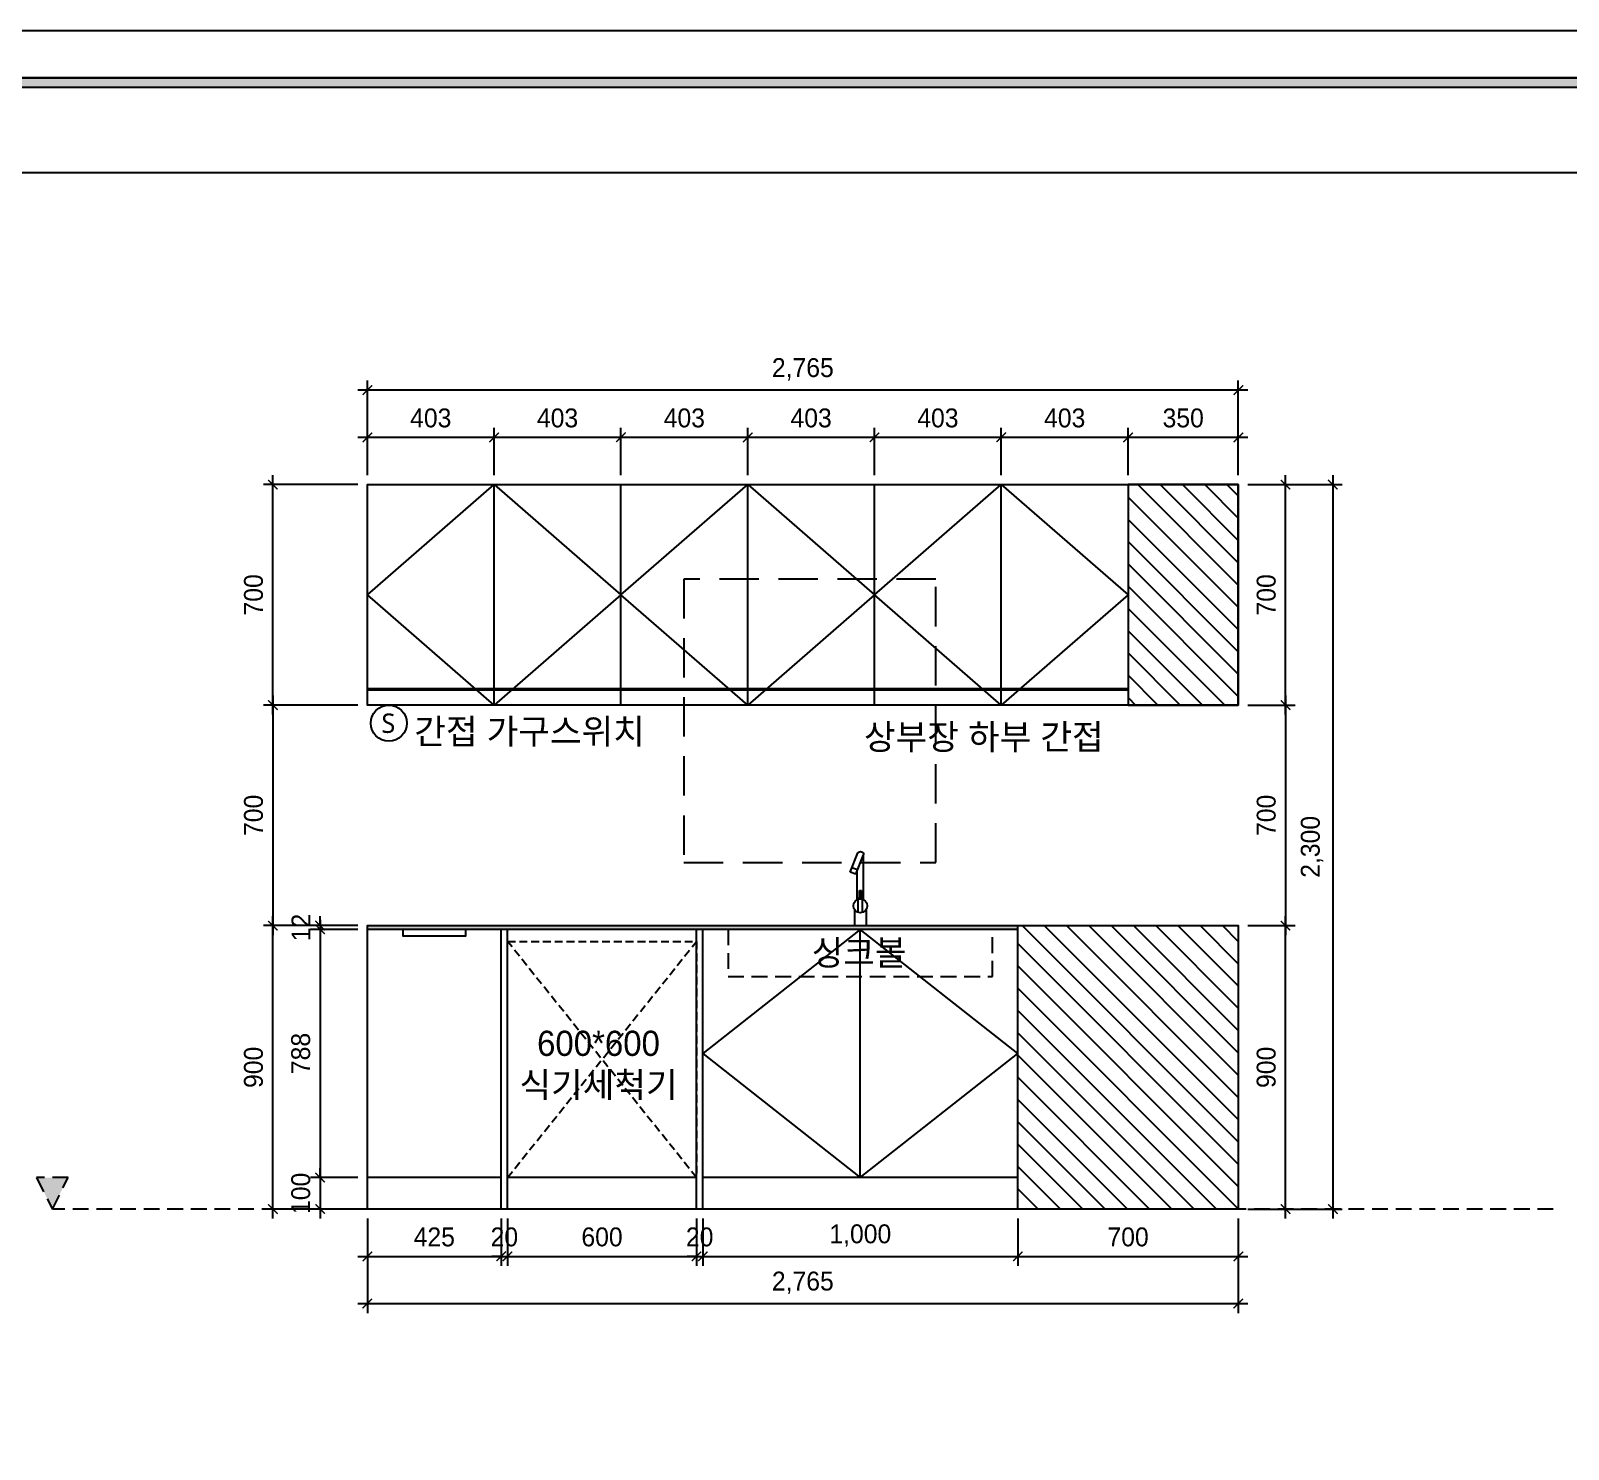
# Model space of a CAD drawing. Header units: inches. Extents: x 180277 to 249577, y 30223 to 92457.
# Drawn here: x 238343 to 243224, y 65263 to 69766 of the extents above; entities that cross this region are included whole.
import ezdxf
from ezdxf.enums import TextEntityAlignment as Align

# ---------------------------------------------------------------- set-up
doc = ezdxf.new("R2010")
doc.units = ezdxf.units.IN
doc.header["$LTSCALE"] = 50
doc.header["$MEASUREMENT"] = 0
doc.header["$PDSIZE"] = 700.071425
for name, pattern in [('DASHED', [0.75, 0.5, -0.25]), ('DASHEDX2', [1.5, 1, -0.5]), ('HID', [2.5, 1.5, -1])]:
    doc.linetypes.add(name, pattern=pattern)
for name, color, linetype in [('03-WAL NEW', 3, 'Continuous'), ('06-FUR', 6, 'Continuous'), ('06-LIGHT', 4, 'Continuous'), ('07-DIM WAL', 5, 'Continuous'), ('F-SYM', 7, 'Continuous'), ('FORM(YOURNAME)-11', 1, 'Continuous'), ('FU', 4, 'Continuous'), ('FUR', 8, 'DASHED'), ('I-ELE', 7, 'Continuous'), ('설비', 140, 'Continuous')]:
    doc.layers.add(name, color=color, linetype=linetype)
doc.styles.add('HY 울릉도 L', font='')
doc.styles.add('YOURNAME', font='HY울릉도M.TTF')
doc.styles.add('코레일둥고', font='Korail_Round_Gothic_Medium.ttf')
doc.styles.get('HY 울릉도 L').set_extended_font_data('HY울릉도L')
doc.dimstyles.new('30', dxfattribs={"dimscale": 30, "dimtxt": 2, "dimasz": 1, "dimexe": 1, "dimexo": 1, "dimgap": 1, "dimtad": 1, "dimdec": 0, "dimrnd": 0.05, "dimdsep": 46, "dimlunit": 6, "dimtxsty": 'HY 울릉도 L', "dimblk": 'ARCHTICK', "dimcen": 2.5, "dimdle": 1, "dimclrd": 133, "dimclre": 133, "dimclrt": 30, "dimadec": 0, "dimazin": 0, "dimtfac": 1, "dimtdec": 0, "dimtix": 1, "dimtmove": 2, "dimatfit": 3, "dimldrblk": 'ARCHTICK', "dimfxl": 0, "dimlwd": -1, "dimlwe": -1, "dimarcsym": 0})
pattern_1 = [(135, (306217.667, -178185.5), (-35.355339, -35.355339), [])]

# ---------------------------------------------------------------- blocks, each defined once
blk = doc.blocks.new('A$C7766172A')
at = {"layer": 'I-ELE', "ltscale": 2}
for p, q in [((0, 169.7), (24.6, 230.6)), ((17.7, 163.3), (42.3, 224.2)), ((42.3, 82.5), (42.3, 224.2)), ((17.7, 163.3), (0, 169.7)), ((22.8, 177.4), (5.1, 183.8)), ((22.3, 82.5), (22.3, 174.7)), ((29.3, 84.8), (29.3, 111.8)), ((29.3, 111.8), (35.3, 111.8)), ((35.3, 84.8), (35.3, 111.8)), ((13.6, 51), (13.6, 0)), ((22.3, 87.5), (29.3, 87.5)), ((24.8, 42.2), (24.8, 83.7)), ((35.3, 87.5), (42.3, 87.5)), ((39.5, 42.2), (39.5, 83.7)), ((50.6, 51), (50.6, 0))]:
    blk.add_line(p, q, dxfattribs=at)
blk.add_lwpolyline([(24.6, 230.6, -0.815563), (42.3, 224.2)], format="xyb", dxfattribs=at)
blk.add_circle((32.1, 63), 22.1, dxfattribs=at)
blk = doc.blocks.new('FORM-PLAN')
at = {"layer": 'FORM(YOURNAME)-11'}
h = blk.add_hatch(color=256, dxfattribs=at)
h.dxf.hatch_style = 1
h.paths.add_polyline_path([(-71444, 55115), (10556, 55115), (10556, 54915), (-71444, 54915)])
h.paths.add_polyline_path([(-71444, -2085), (10556, -2085), (10556, -2285), (-71444, -2285)])
at = {"layer": 'Defpoints', "color": 158}
for points in [[(-71444, -2285), (10556, -2285), (10556, 55115), (-71444, 55115)], [(-69444, 53115), (-64, 53115), (-64, 1215), (-69444, 1215)]]:
    blk.add_lwpolyline(points, close=True, dxfattribs=at)
at = {"layer": 'FORM(YOURNAME)-11', "color": 250}
blk.add_lwpolyline([(-72444, -3285), (11556, -3285), (11556, 56115), (-72444, 56115)], close=True, dxfattribs=at)
at = {"layer": 'FORM(YOURNAME)-11'}
blk.add_lwpolyline([(-71444, 55115), (10556, 55115), (10556, 54915), (-71444, 54915)], close=True, dxfattribs=at)
at = {"layer": 'FORM(YOURNAME)-11', "color": 3, "style": 'YOURNAME'}
for tag, height, p in [('1', 450, (9905, 18188)), ('2', 450, (9905, 17544)), ('3', 450, (9905, 16257)), ('4', 450, (9905, 14326)), ('5', 515, (9905, 12009)), ('6', 515, (9905, 9757)), ('7', 515, (9905, 7504)), ('8', 515, (9905, 5252)), ('9', 515, (9905, 2999)), ('10', 515, (5655, 811)), ('11', 515, (9905, 747)), ('12', 515, (5655, -1441)), ('13', 515, (9905, -1441))]:
    blk.add_attdef(tag, text='', height=height, dxfattribs=at).set_placement(p, align=Align.MIDDLE_RIGHT)
blk = doc.blocks.new('*U465')
at = {"layer": 'F-SYM', "xscale": 0.15, "yscale": 0.15, "zscale": 0.15}
blk.add_blockref('FORM-PLAN', (247543.3, 61348.8), dxfattribs=at)
blk = doc.blocks.new('_ArchTick')
at = {"color": 0, "linetype": 'ByBlock', "const_width": 0.15}
blk.add_lwpolyline([(-0.5, -0.5), (0.5, 0.5)], dxfattribs=at)
blk = doc.blocks.new('*D407')
at = {"layer": '07-DIM WAL', "color": 133}
for p, q in [((239411.6, 68355.2), (239411.6, 68655.2)), ((242176.6, 68355.2), (242176.6, 68655.2)), ((242206.6, 68625.2), (239381.6, 68625.2))]:
    blk.add_line(p, q, dxfattribs=at)
at = {"layer": 'Defpoints', "color": 0}
for p in [(239411.6, 68625.2), (239411.6, 68325.2), (242176.6, 68325.2)]:
    blk.add_point(p, dxfattribs=at)
at = {"layer": '07-DIM WAL', "color": 133, "xscale": 30, "yscale": 30, "zscale": 30, "rotation": 180}
blk.add_blockref('_ArchTick', (239411.6, 68625.2), dxfattribs=at)
at = {"layer": '07-DIM WAL', "color": 133, "xscale": 30, "yscale": 30, "zscale": 30}
blk.add_blockref('_ArchTick', (242176.6, 68625.2), dxfattribs=at)
at = {"layer": '07-DIM WAL', "color": 30, "insert": (240794.1, 68691.1), "char_height": 60, "attachment_point": 5, "style": 'HY 울릉도 L'}
blk.add_mtext('2,765', dxfattribs=at)
blk = doc.blocks.new('*D408')
at = {"layer": '07-DIM WAL', "color": 133}
for p, q in [((239411.6, 65995.2), (239411.6, 65695.2)), ((242176.6, 65995.2), (242176.6, 65695.2)), ((239381.6, 65725.2), (242206.6, 65725.2))]:
    blk.add_line(p, q, dxfattribs=at)
at = {"layer": 'Defpoints', "color": 0}
for p in [(239411.6, 66025.2), (242176.6, 66025.2), (242176.6, 65725.2)]:
    blk.add_point(p, dxfattribs=at)
at = {"layer": '07-DIM WAL', "color": 133, "xscale": 30, "yscale": 30, "zscale": 30, "rotation": 180}
blk.add_blockref('_ArchTick', (239411.6, 65725.2), dxfattribs=at)
at = {"layer": '07-DIM WAL', "color": 133, "xscale": 30, "yscale": 30, "zscale": 30}
blk.add_blockref('_ArchTick', (242176.6, 65725.2), dxfattribs=at)
at = {"layer": '07-DIM WAL', "color": 30, "insert": (240794.1, 65791.1), "char_height": 60, "attachment_point": 5, "style": 'HY 울릉도 L'}
blk.add_mtext('2,765', dxfattribs=at)
blk = doc.blocks.new('*D409')
at = {"layer": '07-DIM WAL', "color": 133}
for p, q in [((239411.6, 65995.2), (239411.6, 65845.2)), ((239836.6, 65995.2), (239836.6, 65845.2)), ((239381.6, 65875.2), (239866.6, 65875.2))]:
    blk.add_line(p, q, dxfattribs=at)
at = {"layer": 'Defpoints', "color": 0}
for p in [(239411.6, 66025.2), (239836.6, 66025.2), (239836.6, 65875.2)]:
    blk.add_point(p, dxfattribs=at)
at = {"layer": '07-DIM WAL', "color": 133, "xscale": 30, "yscale": 30, "zscale": 30, "rotation": 180}
blk.add_blockref('_ArchTick', (239411.6, 65875.2), dxfattribs=at)
at = {"layer": '07-DIM WAL', "color": 133, "xscale": 30, "yscale": 30, "zscale": 30}
blk.add_blockref('_ArchTick', (239836.6, 65875.2), dxfattribs=at)
at = {"layer": '07-DIM WAL', "color": 30, "insert": (239624.1, 65936.5), "char_height": 60, "attachment_point": 5, "style": 'HY 울릉도 L'}
blk.add_mtext('425', dxfattribs=at)
blk = doc.blocks.new('*D410')
at = {"layer": '07-DIM WAL', "color": 133}
for p, q in [((239836.6, 65995.2), (239836.6, 65845.2)), ((239856.6, 65995.2), (239856.6, 65845.2)), ((239836.6, 65875.2), (239806.6, 65875.2)), ((239836.6, 65875.2), (239856.6, 65875.2)), ((239856.6, 65875.2), (239886.6, 65875.2))]:
    blk.add_line(p, q, dxfattribs=at)
at = {"layer": 'Defpoints', "color": 0}
for p in [(239836.6, 66025.2), (239856.6, 66025.2), (239856.6, 65875.2)]:
    blk.add_point(p, dxfattribs=at)
at = {"layer": '07-DIM WAL', "color": 133, "xscale": 30, "yscale": 30, "zscale": 30}
blk.add_blockref('_ArchTick', (239836.6, 65875.2), dxfattribs=at)
at = {"layer": '07-DIM WAL', "color": 133, "xscale": 30, "yscale": 30, "zscale": 30, "rotation": 180}
blk.add_blockref('_ArchTick', (239856.6, 65875.2), dxfattribs=at)
at = {"layer": '07-DIM WAL', "color": 30, "insert": (239846.6, 65936.5), "char_height": 60, "attachment_point": 5, "style": 'HY 울릉도 L'}
blk.add_mtext('20', dxfattribs=at)
blk = doc.blocks.new('*D411')
at = {"layer": '07-DIM WAL', "color": 133}
for p, q in [((239856.6, 65995.2), (239856.6, 65845.2)), ((240456.6, 65995.2), (240456.6, 65845.2)), ((239826.6, 65875.2), (240486.6, 65875.2))]:
    blk.add_line(p, q, dxfattribs=at)
at = {"layer": 'Defpoints', "color": 0}
for p in [(239856.6, 66025.2), (240456.6, 66025.2), (240456.6, 65875.2)]:
    blk.add_point(p, dxfattribs=at)
at = {"layer": '07-DIM WAL', "color": 133, "xscale": 30, "yscale": 30, "zscale": 30, "rotation": 180}
blk.add_blockref('_ArchTick', (239856.6, 65875.2), dxfattribs=at)
at = {"layer": '07-DIM WAL', "color": 133, "xscale": 30, "yscale": 30, "zscale": 30}
blk.add_blockref('_ArchTick', (240456.6, 65875.2), dxfattribs=at)
at = {"layer": '07-DIM WAL', "color": 30, "insert": (240156.6, 65936.5), "char_height": 60, "attachment_point": 5, "style": 'HY 울릉도 L'}
blk.add_mtext('600', dxfattribs=at)
blk = doc.blocks.new('*D412')
at = {"layer": '07-DIM WAL', "color": 133}
for p, q in [((240456.6, 65995.2), (240456.6, 65845.2)), ((240476.6, 65995.2), (240476.6, 65845.2)), ((240456.6, 65875.2), (240426.6, 65875.2)), ((240456.6, 65875.2), (240476.6, 65875.2)), ((240476.6, 65875.2), (240506.6, 65875.2))]:
    blk.add_line(p, q, dxfattribs=at)
at = {"layer": 'Defpoints', "color": 0}
for p in [(240456.6, 66025.2), (240476.6, 66025.2), (240476.6, 65875.2)]:
    blk.add_point(p, dxfattribs=at)
at = {"layer": '07-DIM WAL', "color": 133, "xscale": 30, "yscale": 30, "zscale": 30}
blk.add_blockref('_ArchTick', (240456.6, 65875.2), dxfattribs=at)
at = {"layer": '07-DIM WAL', "color": 133, "xscale": 30, "yscale": 30, "zscale": 30, "rotation": 180}
blk.add_blockref('_ArchTick', (240476.6, 65875.2), dxfattribs=at)
at = {"layer": '07-DIM WAL', "color": 30, "insert": (240466.6, 65936.5), "char_height": 60, "attachment_point": 5, "style": 'HY 울릉도 L'}
blk.add_mtext('20', dxfattribs=at)
blk = doc.blocks.new('*D413')
at = {"layer": '07-DIM WAL', "color": 133}
for p, q in [((240476.6, 65995.2), (240476.6, 65845.2)), ((241476.6, 65995.2), (241476.6, 65845.2)), ((240446.6, 65875.2), (241506.6, 65875.2))]:
    blk.add_line(p, q, dxfattribs=at)
at = {"layer": 'Defpoints', "color": 0}
for p in [(240476.6, 66025.2), (241476.6, 66025.2), (241476.6, 65875.2)]:
    blk.add_point(p, dxfattribs=at)
at = {"layer": '07-DIM WAL', "color": 133, "xscale": 30, "yscale": 30, "zscale": 30, "rotation": 180}
blk.add_blockref('_ArchTick', (240476.6, 65875.2), dxfattribs=at)
at = {"layer": '07-DIM WAL', "color": 133, "xscale": 30, "yscale": 30, "zscale": 30}
blk.add_blockref('_ArchTick', (241476.6, 65875.2), dxfattribs=at)
at = {"layer": '07-DIM WAL', "color": 30, "insert": (240976.6, 65941.1), "char_height": 60, "attachment_point": 5, "style": 'HY 울릉도 L'}
blk.add_mtext('1,000', dxfattribs=at)
blk = doc.blocks.new('*D414')
at = {"layer": '07-DIM WAL', "color": 133}
for p, q in [((241476.6, 65995.2), (241476.6, 65845.2)), ((242176.6, 65995.2), (242176.6, 65845.2)), ((241446.6, 65875.2), (242206.6, 65875.2))]:
    blk.add_line(p, q, dxfattribs=at)
at = {"layer": 'Defpoints', "color": 0}
for p in [(241476.6, 66025.2), (242176.6, 66025.2), (242176.6, 65875.2)]:
    blk.add_point(p, dxfattribs=at)
at = {"layer": '07-DIM WAL', "color": 133, "xscale": 30, "yscale": 30, "zscale": 30, "rotation": 180}
blk.add_blockref('_ArchTick', (241476.6, 65875.2), dxfattribs=at)
at = {"layer": '07-DIM WAL', "color": 133, "xscale": 30, "yscale": 30, "zscale": 30}
blk.add_blockref('_ArchTick', (242176.6, 65875.2), dxfattribs=at)
at = {"layer": '07-DIM WAL', "color": 30, "insert": (241826.6, 65936.5), "char_height": 60, "attachment_point": 5, "style": 'HY 울릉도 L'}
blk.add_mtext('700', dxfattribs=at)
blk = doc.blocks.new('*D415')
at = {"layer": '07-DIM WAL', "color": 133}
for p, q in [((241826.6, 68355.2), (241826.6, 68505.2)), ((242176.6, 68355.2), (242176.6, 68505.2)), ((242206.6, 68475.2), (241796.6, 68475.2))]:
    blk.add_line(p, q, dxfattribs=at)
at = {"layer": 'Defpoints', "color": 0}
for p in [(241826.6, 68475.2), (241826.6, 68325.2), (242176.6, 68325.2)]:
    blk.add_point(p, dxfattribs=at)
at = {"layer": '07-DIM WAL', "color": 133, "xscale": 30, "yscale": 30, "zscale": 30, "rotation": 180}
blk.add_blockref('_ArchTick', (241826.6, 68475.2), dxfattribs=at)
at = {"layer": '07-DIM WAL', "color": 133, "xscale": 30, "yscale": 30, "zscale": 30}
blk.add_blockref('_ArchTick', (242176.6, 68475.2), dxfattribs=at)
at = {"layer": '07-DIM WAL', "color": 30, "insert": (242001.6, 68536.5), "char_height": 60, "attachment_point": 5, "style": 'HY 울릉도 L'}
blk.add_mtext('350', dxfattribs=at)
blk = doc.blocks.new('*D416')
at = {"layer": '07-DIM WAL', "color": 133}
for p, q in [((241424.1, 68355.2), (241424.1, 68505.2)), ((241826.6, 68355.2), (241826.6, 68505.2)), ((241856.6, 68475.2), (241394.1, 68475.2))]:
    blk.add_line(p, q, dxfattribs=at)
at = {"layer": 'Defpoints', "color": 0}
for p in [(241424.1, 68475.2), (241424.1, 68325.2), (241826.6, 68325.2)]:
    blk.add_point(p, dxfattribs=at)
at = {"layer": '07-DIM WAL', "color": 133, "xscale": 30, "yscale": 30, "zscale": 30, "rotation": 180}
blk.add_blockref('_ArchTick', (241424.1, 68475.2), dxfattribs=at)
at = {"layer": '07-DIM WAL', "color": 133, "xscale": 30, "yscale": 30, "zscale": 30}
blk.add_blockref('_ArchTick', (241826.6, 68475.2), dxfattribs=at)
at = {"layer": '07-DIM WAL', "color": 30, "insert": (241625.4, 68536.5), "char_height": 60, "attachment_point": 5, "style": 'HY 울릉도 L'}
blk.add_mtext('403', dxfattribs=at)
blk = doc.blocks.new('*D417')
at = {"layer": '07-DIM WAL', "color": 133}
for p, q in [((241021.6, 68355.2), (241021.6, 68505.2)), ((241424.1, 68355.2), (241424.1, 68505.2)), ((241454.1, 68475.2), (240991.6, 68475.2))]:
    blk.add_line(p, q, dxfattribs=at)
at = {"layer": 'Defpoints', "color": 0}
for p in [(241021.6, 68475.2), (241021.6, 68325.2), (241424.1, 68325.2)]:
    blk.add_point(p, dxfattribs=at)
at = {"layer": '07-DIM WAL', "color": 133, "xscale": 30, "yscale": 30, "zscale": 30, "rotation": 180}
blk.add_blockref('_ArchTick', (241021.6, 68475.2), dxfattribs=at)
at = {"layer": '07-DIM WAL', "color": 133, "xscale": 30, "yscale": 30, "zscale": 30}
blk.add_blockref('_ArchTick', (241424.1, 68475.2), dxfattribs=at)
at = {"layer": '07-DIM WAL', "color": 30, "insert": (241222.9, 68536.5), "char_height": 60, "attachment_point": 5, "style": 'HY 울릉도 L'}
blk.add_mtext('403', dxfattribs=at)
blk = doc.blocks.new('*D418')
at = {"layer": '07-DIM WAL', "color": 133}
for p, q in [((240619.1, 68355.2), (240619.1, 68505.2)), ((241021.6, 68355.2), (241021.6, 68505.2)), ((241051.6, 68475.2), (240589.1, 68475.2))]:
    blk.add_line(p, q, dxfattribs=at)
at = {"layer": 'Defpoints', "color": 0}
for p in [(240619.1, 68475.2), (240619.1, 68325.2), (241021.6, 68325.2)]:
    blk.add_point(p, dxfattribs=at)
at = {"layer": '07-DIM WAL', "color": 133, "xscale": 30, "yscale": 30, "zscale": 30, "rotation": 180}
blk.add_blockref('_ArchTick', (240619.1, 68475.2), dxfattribs=at)
at = {"layer": '07-DIM WAL', "color": 133, "xscale": 30, "yscale": 30, "zscale": 30}
blk.add_blockref('_ArchTick', (241021.6, 68475.2), dxfattribs=at)
at = {"layer": '07-DIM WAL', "color": 30, "insert": (240820.4, 68536.5), "char_height": 60, "attachment_point": 5, "style": 'HY 울릉도 L'}
blk.add_mtext('403', dxfattribs=at)
blk = doc.blocks.new('*D419')
at = {"layer": '07-DIM WAL', "color": 133}
for p, q in [((240216.6, 68355.2), (240216.6, 68505.2)), ((240619.1, 68355.2), (240619.1, 68505.2)), ((240649.1, 68475.2), (240186.6, 68475.2))]:
    blk.add_line(p, q, dxfattribs=at)
at = {"layer": 'Defpoints', "color": 0}
for p in [(240216.6, 68475.2), (240216.6, 68325.2), (240619.1, 68325.2)]:
    blk.add_point(p, dxfattribs=at)
at = {"layer": '07-DIM WAL', "color": 133, "xscale": 30, "yscale": 30, "zscale": 30, "rotation": 180}
blk.add_blockref('_ArchTick', (240216.6, 68475.2), dxfattribs=at)
at = {"layer": '07-DIM WAL', "color": 133, "xscale": 30, "yscale": 30, "zscale": 30}
blk.add_blockref('_ArchTick', (240619.1, 68475.2), dxfattribs=at)
at = {"layer": '07-DIM WAL', "color": 30, "insert": (240417.9, 68536.5), "char_height": 60, "attachment_point": 5, "style": 'HY 울릉도 L'}
blk.add_mtext('403', dxfattribs=at)
blk = doc.blocks.new('*D420')
at = {"layer": '07-DIM WAL', "color": 133}
for p, q in [((239814.1, 68355.2), (239814.1, 68505.2)), ((240216.6, 68355.2), (240216.6, 68505.2)), ((240246.6, 68475.2), (239784.1, 68475.2))]:
    blk.add_line(p, q, dxfattribs=at)
at = {"layer": 'Defpoints', "color": 0}
for p in [(239814.1, 68475.2), (239814.1, 68325.2), (240216.6, 68325.2)]:
    blk.add_point(p, dxfattribs=at)
at = {"layer": '07-DIM WAL', "color": 133, "xscale": 30, "yscale": 30, "zscale": 30, "rotation": 180}
blk.add_blockref('_ArchTick', (239814.1, 68475.2), dxfattribs=at)
at = {"layer": '07-DIM WAL', "color": 133, "xscale": 30, "yscale": 30, "zscale": 30}
blk.add_blockref('_ArchTick', (240216.6, 68475.2), dxfattribs=at)
at = {"layer": '07-DIM WAL', "color": 30, "insert": (240015.4, 68536.5), "char_height": 60, "attachment_point": 5, "style": 'HY 울릉도 L'}
blk.add_mtext('403', dxfattribs=at)
blk = doc.blocks.new('*D421')
at = {"layer": '07-DIM WAL', "color": 133}
for p, q in [((239411.6, 68355.2), (239411.6, 68505.2)), ((239814.1, 68355.2), (239814.1, 68505.2)), ((239844.1, 68475.2), (239381.6, 68475.2))]:
    blk.add_line(p, q, dxfattribs=at)
at = {"layer": 'Defpoints', "color": 0}
for p in [(239411.6, 68475.2), (239411.6, 68325.2), (239814.1, 68325.2)]:
    blk.add_point(p, dxfattribs=at)
at = {"layer": '07-DIM WAL', "color": 133, "xscale": 30, "yscale": 30, "zscale": 30, "rotation": 180}
blk.add_blockref('_ArchTick', (239411.6, 68475.2), dxfattribs=at)
at = {"layer": '07-DIM WAL', "color": 133, "xscale": 30, "yscale": 30, "zscale": 30}
blk.add_blockref('_ArchTick', (239814.1, 68475.2), dxfattribs=at)
at = {"layer": '07-DIM WAL', "color": 30, "insert": (239612.9, 68536.5), "char_height": 60, "attachment_point": 5, "style": 'HY 울릉도 L'}
blk.add_mtext('403', dxfattribs=at)
blk = doc.blocks.new('*D422')
at = {"layer": '07-DIM WAL', "color": 133}
for p, q in [((242476.6, 68355.2), (242476.6, 65995.2)), ((242206.6, 68325.2), (242506.6, 68325.2)), ((242206.6, 66025.2), (242506.6, 66025.2))]:
    blk.add_line(p, q, dxfattribs=at)
at = {"layer": 'Defpoints', "color": 0}
for p in [(242176.6, 68325.2), (242176.6, 66025.2), (242476.6, 66025.2)]:
    blk.add_point(p, dxfattribs=at)
at = {"layer": '07-DIM WAL', "color": 133, "xscale": 30, "yscale": 30, "zscale": 30}
for p, rotation in [((242476.6, 68325.2), 90), ((242476.6, 66025.2), 270)]:
    blk.add_blockref('_ArchTick', p, dxfattribs=dict(at, rotation=rotation))
at = {"layer": '07-DIM WAL', "color": 30, "insert": (242410.6, 67175.2), "char_height": 60, "attachment_point": 5, "rotation": 90, "style": 'HY 울릉도 L'}
blk.add_mtext('2,300', dxfattribs=at)
blk = doc.blocks.new('*D423')
at = {"layer": '07-DIM WAL', "color": 133}
for p, q in [((242206.6, 66925.2), (242356.6, 66925.2)), ((242326.6, 65995.2), (242326.6, 66955.2)), ((242206.6, 66025.2), (242356.6, 66025.2))]:
    blk.add_line(p, q, dxfattribs=at)
at = {"layer": 'Defpoints', "color": 0}
for p in [(242176.6, 66925.2), (242326.6, 66925.2), (242176.6, 66025.2)]:
    blk.add_point(p, dxfattribs=at)
at = {"layer": '07-DIM WAL', "color": 133, "xscale": 30, "yscale": 30, "zscale": 30}
for p, rotation in [((242326.6, 66925.2), 90), ((242326.6, 66025.2), 270)]:
    blk.add_blockref('_ArchTick', p, dxfattribs=dict(at, rotation=rotation))
at = {"layer": '07-DIM WAL', "color": 30, "insert": (242265.3, 66475.2), "char_height": 60, "attachment_point": 5, "rotation": 90, "style": 'HY 울릉도 L'}
blk.add_mtext('900', dxfattribs=at)
blk = doc.blocks.new('*D424')
at = {"layer": '07-DIM WAL', "color": 133}
for p, q in [((242326.6, 67595.2), (242326.6, 68355.2)), ((242206.6, 68325.2), (242356.6, 68325.2)), ((242206.6, 67625.2), (242356.6, 67625.2))]:
    blk.add_line(p, q, dxfattribs=at)
at = {"layer": 'Defpoints', "color": 0}
for p in [(242176.6, 68325.2), (242326.6, 68325.2), (242176.6, 67625.2)]:
    blk.add_point(p, dxfattribs=at)
at = {"layer": '07-DIM WAL', "color": 133, "xscale": 30, "yscale": 30, "zscale": 30}
for p, rotation in [((242326.6, 68325.2), 90), ((242326.6, 67625.2), 270)]:
    blk.add_blockref('_ArchTick', p, dxfattribs=dict(at, rotation=rotation))
at = {"layer": '07-DIM WAL', "color": 30, "insert": (242265.4, 67975.2), "char_height": 60, "attachment_point": 5, "rotation": 90, "style": 'HY 울릉도 L'}
blk.add_mtext('700', dxfattribs=at)
blk = doc.blocks.new('*D425')
at = {"layer": '07-DIM WAL', "color": 133}
for p, q in [((242326.6, 67655.2), (242326.6, 66895.2)), ((242206.6, 67625.2), (242356.6, 67625.2)), ((242206.6, 66925.2), (242356.6, 66925.2))]:
    blk.add_line(p, q, dxfattribs=at)
at = {"layer": 'Defpoints', "color": 0}
for p in [(242176.6, 67625.2), (242176.6, 66925.2), (242326.6, 66925.2)]:
    blk.add_point(p, dxfattribs=at)
at = {"layer": '07-DIM WAL', "color": 133, "xscale": 30, "yscale": 30, "zscale": 30}
for p, rotation in [((242326.6, 67625.2), 90), ((242326.6, 66925.2), 270)]:
    blk.add_blockref('_ArchTick', p, dxfattribs=dict(at, rotation=rotation))
at = {"layer": '07-DIM WAL', "color": 30, "insert": (242265.4, 67275.2), "char_height": 60, "attachment_point": 5, "rotation": 90, "style": 'HY 울릉도 L'}
blk.add_mtext('700', dxfattribs=at)
blk = doc.blocks.new('*D426')
at = {"layer": '07-DIM WAL', "color": 133}
for p, q in [((239381.6, 66925.2), (239081.6, 66925.2)), ((239111.6, 65995.2), (239111.6, 66955.2)), ((239381.6, 66025.2), (239081.6, 66025.2))]:
    blk.add_line(p, q, dxfattribs=at)
at = {"layer": 'Defpoints', "color": 0}
for p in [(239111.6, 66925.2), (239411.6, 66925.2), (239411.6, 66025.2)]:
    blk.add_point(p, dxfattribs=at)
at = {"layer": '07-DIM WAL', "color": 133, "xscale": 30, "yscale": 30, "zscale": 30}
for p, rotation in [((239111.6, 66925.2), 90), ((239111.6, 66025.2), 270)]:
    blk.add_blockref('_ArchTick', p, dxfattribs=dict(at, rotation=rotation))
at = {"layer": '07-DIM WAL', "color": 30, "insert": (239050.3, 66475.2), "char_height": 60, "attachment_point": 5, "rotation": 90, "style": 'HY 울릉도 L'}
blk.add_mtext('900', dxfattribs=at)
blk = doc.blocks.new('*D427')
at = {"layer": '07-DIM WAL', "color": 133}
for p, q in [((239381.6, 66925.2), (239231.6, 66925.2)), ((239261.6, 66925.2), (239261.6, 66955.2)), ((239261.6, 66925.2), (239261.6, 66913.2)), ((239381.6, 66913.2), (239231.6, 66913.2)), ((239261.6, 66913.2), (239261.6, 66883.2))]:
    blk.add_line(p, q, dxfattribs=at)
at = {"layer": 'Defpoints', "color": 0}
for p in [(239411.6, 66925.2), (239261.6, 66913.2), (239411.6, 66913.2)]:
    blk.add_point(p, dxfattribs=at)
at = {"layer": '07-DIM WAL', "color": 133, "xscale": 30, "yscale": 30, "zscale": 30}
for p, rotation in [((239261.6, 66925.2), 270), ((239261.6, 66913.2), 90)]:
    blk.add_blockref('_ArchTick', p, dxfattribs=dict(at, rotation=rotation))
at = {"layer": '07-DIM WAL', "color": 30, "insert": (239200.9, 66919.2), "char_height": 60, "attachment_point": 5, "rotation": 90, "style": 'HY 울릉도 L'}
blk.add_mtext('12', dxfattribs=at)
blk = doc.blocks.new('*D428')
at = {"layer": '07-DIM WAL', "color": 133}
for p, q in [((239261.6, 66943.2), (239261.6, 66095.2)), ((239381.6, 66913.2), (239231.6, 66913.2)), ((239381.6, 66125.2), (239231.6, 66125.2))]:
    blk.add_line(p, q, dxfattribs=at)
at = {"layer": 'Defpoints', "color": 0}
for p in [(239411.6, 66913.2), (239261.6, 66125.2), (239411.6, 66125.2)]:
    blk.add_point(p, dxfattribs=at)
at = {"layer": '07-DIM WAL', "color": 133, "xscale": 30, "yscale": 30, "zscale": 30}
for p, rotation in [((239261.6, 66913.2), 90), ((239261.6, 66125.2), 270)]:
    blk.add_blockref('_ArchTick', p, dxfattribs=dict(at, rotation=rotation))
at = {"layer": '07-DIM WAL', "color": 30, "insert": (239200.3, 66519.2), "char_height": 60, "attachment_point": 5, "rotation": 90, "style": 'HY 울릉도 L'}
blk.add_mtext('788', dxfattribs=at)
blk = doc.blocks.new('*D429')
at = {"layer": '07-DIM WAL', "color": 133}
for p, q in [((239261.6, 66125.2), (239261.6, 66155.2)), ((239381.6, 66125.2), (239231.6, 66125.2)), ((239261.6, 66125.2), (239261.6, 66025.2)), ((239381.6, 66025.2), (239231.6, 66025.2)), ((239261.6, 66025.2), (239261.6, 65995.2))]:
    blk.add_line(p, q, dxfattribs=at)
at = {"layer": 'Defpoints', "color": 0}
for p in [(239411.6, 66125.2), (239261.6, 66025.2), (239411.6, 66025.2)]:
    blk.add_point(p, dxfattribs=at)
at = {"layer": '07-DIM WAL', "color": 133, "xscale": 30, "yscale": 30, "zscale": 30}
for p, rotation in [((239261.6, 66125.2), 270), ((239261.6, 66025.2), 90)]:
    blk.add_blockref('_ArchTick', p, dxfattribs=dict(at, rotation=rotation))
at = {"layer": '07-DIM WAL', "color": 30, "insert": (239200.4, 66075.2), "char_height": 60, "attachment_point": 5, "rotation": 90, "style": 'HY 울릉도 L'}
blk.add_mtext('100', dxfattribs=at)
blk = doc.blocks.new('*D430')
at = {"layer": '07-DIM WAL', "color": 133}
for p, q in [((239111.6, 67595.2), (239111.6, 68355.2)), ((239381.6, 68325.2), (239081.6, 68325.2)), ((239381.6, 67625.2), (239081.6, 67625.2))]:
    blk.add_line(p, q, dxfattribs=at)
at = {"layer": 'Defpoints', "color": 0}
for p in [(239111.6, 68325.2), (239411.6, 68325.2), (239411.6, 67625.2)]:
    blk.add_point(p, dxfattribs=at)
at = {"layer": '07-DIM WAL', "color": 133, "xscale": 30, "yscale": 30, "zscale": 30}
for p, rotation in [((239111.6, 68325.2), 90), ((239111.6, 67625.2), 270)]:
    blk.add_blockref('_ArchTick', p, dxfattribs=dict(at, rotation=rotation))
at = {"layer": '07-DIM WAL', "color": 30, "insert": (239050.4, 67975.2), "char_height": 60, "attachment_point": 5, "rotation": 90, "style": 'HY 울릉도 L'}
blk.add_mtext('700', dxfattribs=at)
blk = doc.blocks.new('*D431')
at = {"layer": '07-DIM WAL', "color": 133}
for p, q in [((239111.6, 67655.2), (239111.6, 66895.2)), ((239381.6, 67625.2), (239081.6, 67625.2)), ((239381.6, 66925.2), (239081.6, 66925.2))]:
    blk.add_line(p, q, dxfattribs=at)
at = {"layer": 'Defpoints', "color": 0}
for p in [(239411.6, 67625.2), (239111.6, 66925.2), (239411.6, 66925.2)]:
    blk.add_point(p, dxfattribs=at)
at = {"layer": '07-DIM WAL', "color": 133, "xscale": 30, "yscale": 30, "zscale": 30}
for p, rotation in [((239111.6, 67625.2), 90), ((239111.6, 66925.2), 270)]:
    blk.add_blockref('_ArchTick', p, dxfattribs=dict(at, rotation=rotation))
at = {"layer": '07-DIM WAL', "color": 30, "insert": (239050.4, 67275.2), "char_height": 60, "attachment_point": 5, "rotation": 90, "style": 'HY 울릉도 L'}
blk.add_mtext('700', dxfattribs=at)
blk = doc.blocks.new('SW')
at = {"layer": '설비', "color": 140}
blk.add_circle((11533254, -14277699), 184, dxfattribs=at)
at = {"layer": '설비', "color": 140, "insert": (11533320, -14277601), "char_height": 197.14, "attachment_point": 3, "style": '코레일둥고'}
blk.add_mtext_dynamic_manual_height_columns('{\\fMalgun Gothic|b0|i0|c129|p50;S}', width=314.33, gutter_width=2.19, heights=[0], dxfattribs=at)

msp = doc.modelspace()

# ---------------------------------------------------------------- hatches: boundary and pattern name
at = {"layer": '03-WAL NEW'}
h = msp.add_hatch(dxfattribs=at)
h.set_pattern_fill('_USER', color=8, scale=50, angle=135, pattern_type=0)
h.set_pattern_definition(pattern_1)
h.paths.add_polyline_path([(242176.6, 67625.2), (242176.6, 68325.2), (241826.6, 68325.2), (241826.6, 67625.2)])
h = msp.add_hatch(dxfattribs=at)
h.set_pattern_fill('AR-SAND', color=8, scale=10)
h.set_pattern_definition([(37.5, (0, 0), (-0.6299336, 19.2682377), [0, -15.2, 0, -17, 0, -16.25]), (7.5, (0, 0), (17.697767, 28.2214607), [0, -8.2, 0, -13.7, 0, -5.25]), (327.5, (-12.3, 0), (31.1414186, 0.0565905), [0, -5, 0, -18, 0, -23.5]), (317.5, (-12.3, 0), (30.061266, 8.7767556), [0, -2.5, 0, -11.8, 0, -13.5])])
h.paths.add_polyline_path([(241476.6, 66925.2), (239411.6, 66925.2), (239411.6, 66913.2), (241476.6, 66913.2)])
h = msp.add_hatch(dxfattribs=at)
h.set_pattern_fill('_USER', color=8, scale=50, angle=135, pattern_type=0)
h.set_pattern_definition(pattern_1)
h.paths.add_polyline_path([(241476.6, 66025.2), (241476.6, 66925.2), (242176.6, 66925.2), (242176.6, 66025.2)])
at = {"layer": '06-FUR', "linetype": 'DASHEDX2'}
h = msp.add_hatch(color=7, dxfattribs=at)
h.dxf.hatch_style = 1
h.paths.add_polyline_path([(238361.6, 66125.2), (238411.6, 66025.2), (238461.6, 66125.2)])

# ---------------------------------------------------------------- linework, layer by layer
at = {"layer": '06-FUR'}
for p, q in [((239814.1, 67625.2), (239814.1, 68325.2)), ((240216.6, 67625.2), (240216.6, 68325.2)), ((240619.1, 67625.2), (240619.1, 68325.2)), ((241021.6, 67625.2), (241021.6, 68325.2)), ((241424.1, 67625.2), (241424.1, 68325.2)), ((241476.6, 66913.2), (239411.6, 66913.2)), ((239836.6, 66025.2), (239836.6, 66913.2)), ((239856.6, 66025.2), (239856.6, 66913.2)), ((240456.6, 66025.2), (240456.6, 66913.2)), ((240476.6, 66025.2), (240476.6, 66913.2)), ((240976.6, 66125.2), (240976.6, 66913.2)), ((239836.6, 66125.2), (239411.6, 66125.2)), ((240456.6, 66125.2), (239856.6, 66125.2)), ((241476.6, 66125.2), (240476.6, 66125.2))]:
    msp.add_line(p, q, dxfattribs=at)
at = {"layer": '06-FUR', "color": 7, "linetype": 'DASHEDX2'}
msp.add_line((243176.6, 66025.2), (238411.6, 66025.2), dxfattribs=at)
at = {"layer": '06-FUR'}
for points in [[(242176.6, 68325.2), (242176.6, 67625.2), (239411.6, 67625.2), (239411.6, 68325.2)], [(242176.6, 67625.2), (242176.6, 68325.2), (241826.6, 68325.2), (241826.6, 67625.2)], [(242176.6, 66925.2), (242176.6, 66025.2), (239411.6, 66025.2), (239411.6, 66925.2)], [(241476.6, 66025.2), (241476.6, 66925.2), (242176.6, 66925.2), (242176.6, 66025.2)]]:
    msp.add_lwpolyline(points, close=True, dxfattribs=at)
at = {"layer": '06-FUR', "color": 1}
for points in [[(239814.1, 67625.2), (239411.6, 67975.2), (239814.1, 68325.2), (240216.6, 67975.2), (239814.1, 67625.2)], [(240619.1, 67625.2), (240216.6, 67975.2), (240619.1, 68325.2), (241021.6, 67975.2), (240619.1, 67625.2)], [(241424.1, 67625.2), (241021.6, 67975.2), (241424.1, 68325.2), (241826.6, 67975.2), (241424.1, 67625.2)], [(240976.6, 66125.2), (241476.6, 66519.2), (240976.6, 66913.2), (240476.6, 66519.2), (240976.6, 66125.2)]]:
    msp.add_lwpolyline(points, dxfattribs=at)
at = {"layer": '06-FUR', "color": 8}
msp.add_lwpolyline([(239724.1, 66913.2), (239524.1, 66913.2), (239524.1, 66893.2), (239724.1, 66893.2)], close=True, dxfattribs=at)
at = {"layer": '06-FUR', "color": 7, "linetype": 'DASHEDX2'}
for points in [[(240556.6, 66913.2), (240556.6, 66763.2), (241396.6, 66763.2), (241396.6, 66913.2)], [(238361.6, 66125.2), (238411.6, 66025.2), (238461.6, 66125.2), (238361.6, 66125.2)]]:
    msp.add_lwpolyline(points, dxfattribs=at)
at = {"layer": '06-LIGHT', "color": 10, "linetype": 'HID', "const_width": 10}
msp.add_lwpolyline([(241826.6, 67675.2), (239411.6, 67675.2)], dxfattribs=at)
at = {"layer": 'FUR'}
for p, q in [((239856.6, 66125.2), (240456.6, 66875.2)), ((240456.6, 66125.2), (239856.6, 66875.2))]:
    msp.add_line(p, q, dxfattribs=at)
at = {"layer": 'FUR', "ltscale": 5}
msp.add_lwpolyline([(240416.6, 68025.2), (240416.6, 67125.2), (241216.6, 67125.2), (241216.6, 68025.2), (240416.6, 68025.2)], dxfattribs=at)
at = {"layer": 'FUR'}
msp.add_lwpolyline([(239856.6, 66125.2), (239856.6, 66875.2), (240456.6, 66875.2), (240456.6, 66125.2)], close=True, dxfattribs=at)

# ---------------------------------------------------------------- block references
at = {"layer": '07-DIM WAL'}
msp.add_blockref('*U465', (0, 0), dxfattribs=at)
at = {"layer": 'FU'}
msp.add_blockref('A$C7766172A', (240944.5, 66925.2), dxfattribs=at)
at = {"layer": '설비', "color": 140, "xscale": 0.3125, "yscale": 0.3125, "zscale": 0.3125}
msp.add_blockref('SW', (-3364662.2, 4529348.8), dxfattribs=at)

# ---------------------------------------------------------------- texts
at = {"layer": '06-FUR', "color": 7, "linetype": 'DASHEDX2', "style": '코레일둥고'}
for s, p in [('간접 가구스위치', (239560.6, 67501.6)), ('상부장 하부 간접', (240988.2, 67484.3)), ('싱크볼', (240822, 66799.4)), ('600*600', (239950.4, 66511.5)), ('식기세척기', (239894.6, 66379.9))]:
    msp.add_text(s, height=80, dxfattribs=at).set_placement(p)

# ---------------------------------------------------------------- dimensions: what is measured, and where the dimension line sits
at = {"layer": '07-DIM WAL'}
for base, p1, p2, picture, middle in [((239411.6, 68625.2), (242176.6, 68325.2), (239411.6, 68325.2), '*D407', (240794.1, 68691.1)), ((239411.6149608, 68475.2003324), (239814.1149608, 68325.2003324), (239411.6149608, 68325.2003324), '*D421', (239612.8649608, 68536.543616)), ((239814.1149608, 68475.2003324), (240216.6149608, 68325.2003324), (239814.1149608, 68325.2003324), '*D420', (240015.3649608, 68536.543616)), ((240216.6149608, 68475.2003324), (240619.1149608, 68325.2003324), (240216.6149608, 68325.2003324), '*D419', (240417.8649608, 68536.543616)), ((240619.1149608, 68475.2003324), (241021.6149608, 68325.2003324), (240619.1149608, 68325.2003324), '*D418', (240820.3649608, 68536.543616)), ((241021.6149608, 68475.2003324), (241424.1149608, 68325.2003324), (241021.6149608, 68325.2003324), '*D417', (241222.8649608, 68536.543616)), ((241424.1149608, 68475.2003324), (241826.6149608, 68325.2003324), (241424.1149608, 68325.2003324), '*D416', (241625.3649608, 68536.543616)), ((241826.6, 68475.2), (242176.6, 68325.2), (241826.6, 68325.2), '*D415', (242001.6, 68536.5)), ((242176.6, 65725.2), (239411.6, 66025.2), (242176.6, 66025.2), '*D408', (240794.1, 65791.1)), ((239836.6, 65875.2), (239411.6, 66025.2), (239836.6, 66025.2), '*D409', (239624.1, 65936.5)), ((239856.6, 65875.2), (239836.6, 66025.2), (239856.6, 66025.2), '*D410', (239846.6, 65936.5)), ((240456.6, 65875.2), (239856.6, 66025.2), (240456.6, 66025.2), '*D411', (240156.6, 65936.5)), ((240476.6, 65875.2), (240456.6, 66025.2), (240476.6, 66025.2), '*D412', (240466.6, 65936.5)), ((241476.6, 65875.2), (240476.6, 66025.2), (241476.6, 66025.2), '*D413', (240976.6, 65941.1)), ((242176.6, 65875.2), (241476.6, 66025.2), (242176.6, 66025.2), '*D414', (241826.6, 65936.5))]:
    dim = msp.add_linear_dim(base=base, p1=p1, p2=p2, dimstyle='30', override={"dimfxl": 1.25}, dxfattribs=at)
    dim.commit()
    dim.dimension.update_dxf_attribs({"geometry": picture, "text_midpoint": middle})
for base, p1, p2, picture, middle in [((239111.6, 68325.2), (239411.6, 67625.2), (239411.6, 68325.2), '*D430', (239050.4, 67975.2)), ((242476.6, 66025.2), (242176.6, 68325.2), (242176.6, 66025.2), '*D422', (242410.6, 67175.2)), ((242326.6, 68325.2), (242176.6, 67625.2), (242176.6, 68325.2), '*D424', (242265.4, 67975.2)), ((239111.6, 66925.2), (239411.6, 67625.2), (239411.6, 66925.2), '*D431', (239050.4, 67275.2)), ((242326.6, 66925.2), (242176.6, 67625.2), (242176.6, 66925.2), '*D425', (242265.4, 67275.2)), ((239111.6, 66925.2), (239411.6, 66025.2), (239411.6, 66925.2), '*D426', (239050.3, 66475.2)), ((239261.6, 66125.2), (239411.6, 66913.2), (239411.6, 66125.2), '*D428', (239200.3, 66519.2)), ((239261.6, 66913.2), (239411.6, 66925.2), (239411.6, 66913.2), '*D427', (239200.9, 66919.2)), ((242326.6, 66925.2), (242176.6, 66025.2), (242176.6, 66925.2), '*D423', (242265.3, 66475.2)), ((239261.6, 66025.2), (239411.6, 66125.2), (239411.6, 66025.2), '*D429', (239200.4, 66075.2))]:
    dim = msp.add_linear_dim(base=base, p1=p1, p2=p2, angle=90, dimstyle='30', override={"dimfxl": 1.25}, dxfattribs=at)
    dim.commit()
    dim.dimension.update_dxf_attribs({"geometry": picture, "text_midpoint": middle})

doc.saveas('drawing.dxf')
